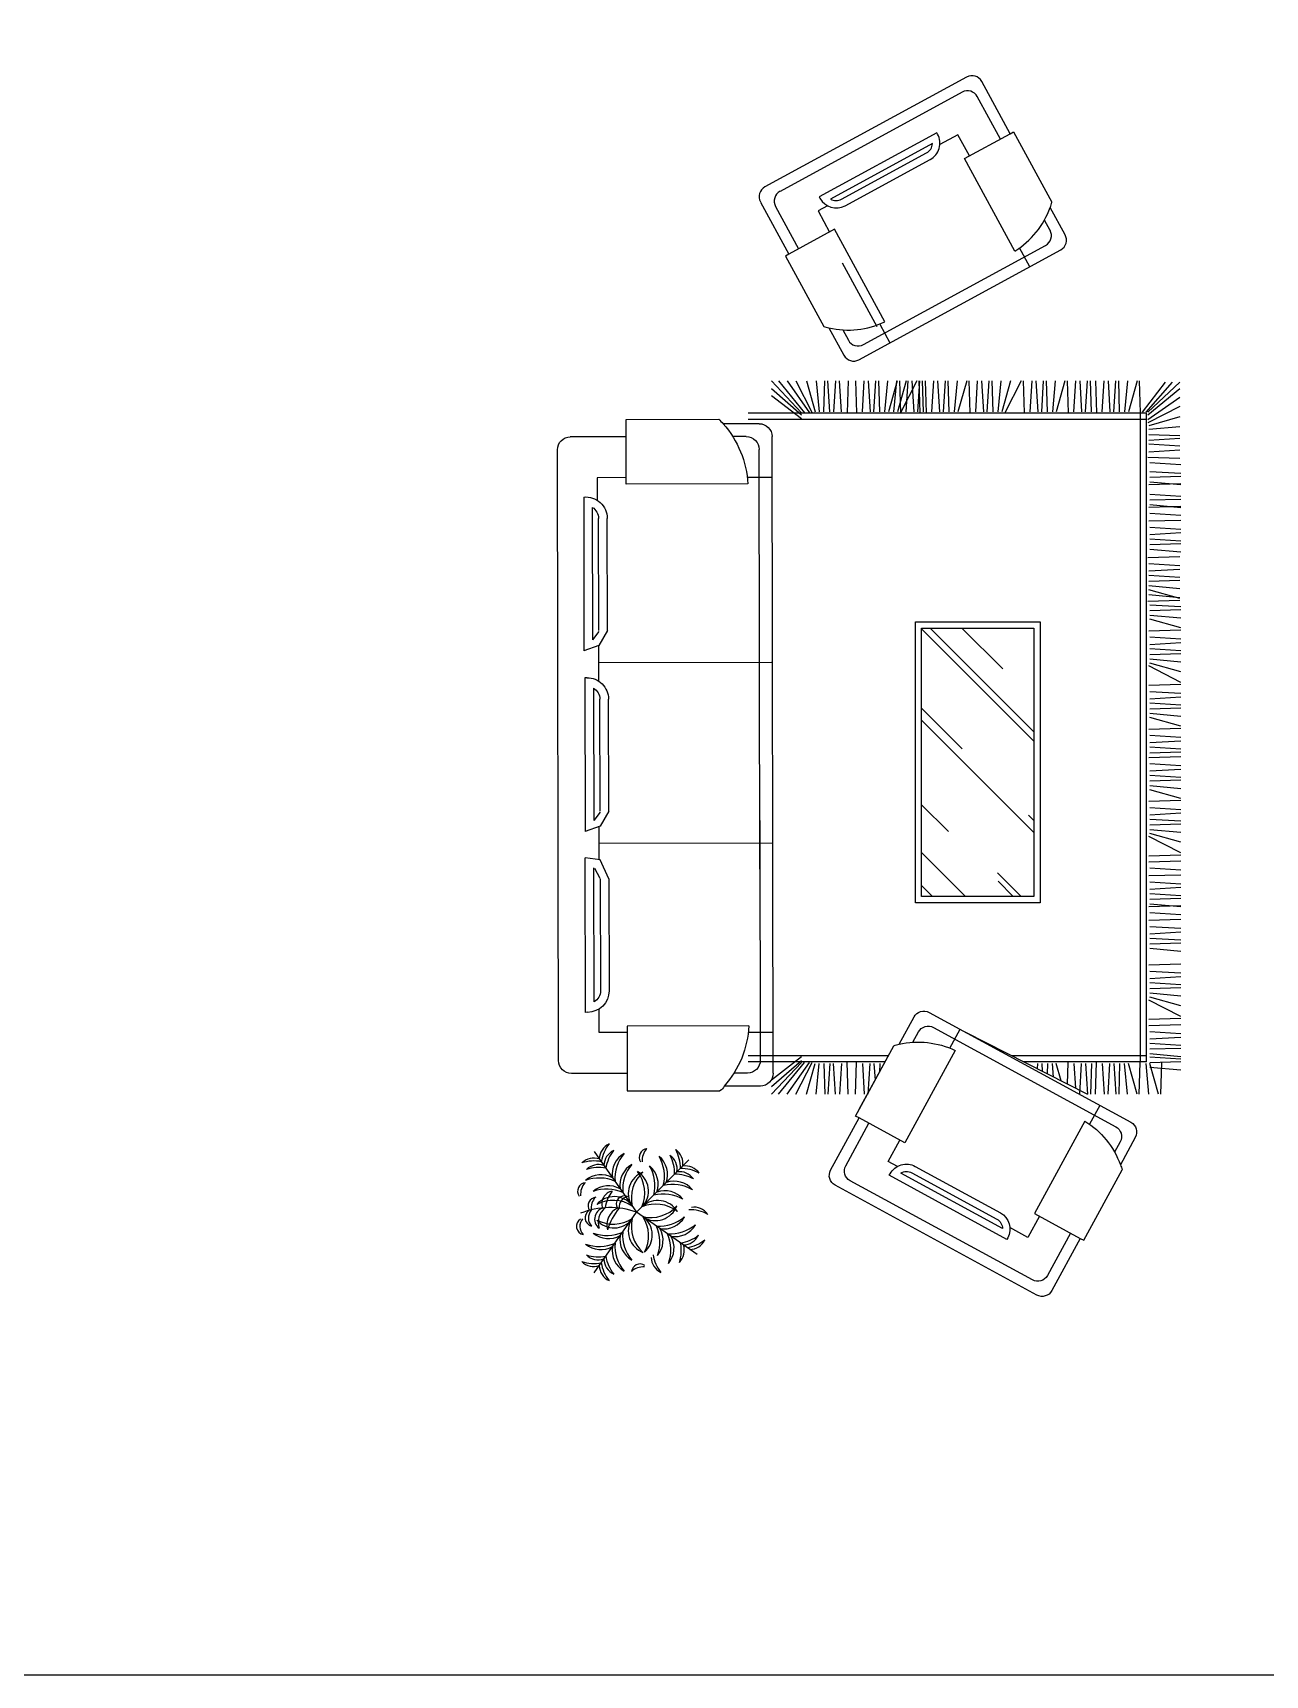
# Model space of a CAD drawing. Extents: x -42728 to 99010, y -18674 to 47645.
# Drawn here: x -34399 to -30448, y -8395 to -3131 of the extents above; entities that cross this region are included whole.
import ezdxf

# ---------------------------------------------------------------- set-up
doc = ezdxf.new("R2010")
doc.units = 0
doc.header["$LTSCALE"] = 100
doc.header["$MEASUREMENT"] = 0
doc.layers.get('0').update_dxf_attribs({"linetype": 'CONTINUOUS'})
for name, color, linetype in [('F', 4, 'CONTINUOUS'), ('LAYER5', 8, 'CONTINUOUS'), ('MC', 5, 'CONTINUOUS'), ('浅', 4, 'CONTINUOUS'), ('深', 5, 'CONTINUOUS')]:
    doc.layers.add(name, color=color, linetype=linetype)

# ---------------------------------------------------------------- blocks, each defined once
blk = doc.blocks.new('A$C2BB55786')
at = {"layer": '浅'}
for p, q in [((142.3, 959.7), (0, 154.1)), ((297.7, 972.5), (188.3, 991.8)), ((594.3, 934.5), (313.4, 984.1)), ((754.3, 851.5), (585, 881.5)), ((591.9, 920.5), (594.3, 934.5)), ((800.2, 883.7), (591.9, 920.5)), ((690, 32.2), (832.4, 837.7)), ((657.9, 78.1), (786.4, 805.6)), ((32.2, 108.1), (141.6, 88.8)), ((433.3, 22.9), (152.3, 72.5)), ((442.6, 75.9), (611.9, 46)), ((435.7, 36.8), (433.3, 22.9)), ((435.7, 36.8), (644.1, 0))]:
    blk.add_line(p, q, dxfattribs=at)
for centre, radius, start, end in [((181.4, 952.8), 39.7, 79.98102, 169.98102), ((358.4, 907.2), 89.1, 120.36611, 132.91414), ((793.3, 844.6), 39.7, 349.98102, 79.98102), ((747.4, 812.5), 39.7, 349.98102, 79.98102), ((39.1, 147.2), 39.7, 169.98102, 259.98102), ((230.1, 135.3), 100, 207.73088, 218.91293), ((618.8, 85), 39.7, 259.98102, 349.98102), ((651, 39.1), 39.7, 259.98102, 349.98102)]:
    blk.add_arc(centre, radius, start, end, dxfattribs=at)
at = {"layer": '深'}
for p, q in [((261.5, 938.6), (220.4, 945.9)), ((174.5, 913.7), (46, 186.2)), ((559.6, 737.9), (591.9, 920.5)), ((195.7, 822.7), (120.5, 836)), ((190.5, 803.2), (559.6, 737.9)), ((647.8, 742.8), (563.1, 757.8)), ((601.4, 238.9), (684.4, 708.9)), ((641.3, 705.8), (647.8, 742.8)), ((684.4, 708.9), (678.4, 710)), ((601.8, 656.4), (541.7, 316.6)), ((627.8, 651.8), (567.8, 312)), ((580.9, 275), (652.8, 682)), ((21.8, 277.7), (97.1, 264.4)), ((98.8, 284.6), (468, 219.4)), ((549.2, 184.6), (561.9, 256.6)), ((595.3, 240), (601.4, 238.9)), ((468, 219.4), (435.7, 36.8)), ((464.5, 199.5), (549.2, 184.6)), ((78.1, 140.3), (119.2, 133))]:
    blk.add_line(p, q, dxfattribs=at)
for centre, radius, start, end in [((213.5, 906.8), 39.7, 79.98102, 169.98102), ((487.5, 733.6), 305.1, 128.46976, 166.81595), ((666.9, 644.9), 66.1, 79.98102, 169.98102), ((666.9, 644.9), 39.7, 110.70309, 169.98102), ((606.8, 305.1), 66.1, 169.98102, 259.98102), ((606.8, 305.1), 39.7, 169.98102, 229.25895), ((401.8, 248.2), 305.1, 173.14609, 211.49227), ((85, 179.3), 39.7, 169.98102, 259.98102)]:
    blk.add_arc(centre, radius, start, end, dxfattribs=at)
blk = doc.blocks.new('A$C11421349')
at = {"layer": 'MC', "rotation": 125.5844975595366}
blk.add_blockref('A$C2BB55786', (1185.9, 444.3), dxfattribs=at)
blk = doc.blocks.new('A$C08287E07')
at = {"layer": '浅'}
for p, q in [((187.3, 1308.3), (2496.6, 767.9)), ((129.7, 1272.5), (99, 1141.5)), ((0, 793.5), (78.7, 1129.7)), ((63.4, 778.7), (0, 793.5)), ((63.4, 778.7), (16, 576.1)), ((2532.3, 710.3), (2501.7, 579.3)), ((2436.1, 223.5), (2514.7, 559.7)), ((51.8, 518.5), (2267.6, 0)), ((2372.6, 238.3), (2325.2, 35.8)), ((2372.6, 238.3), (2436.1, 223.5))]:
    blk.add_line(p, q, dxfattribs=at)
for centre, radius, start, end in [((176.4, 1261.5), 48, 76.83032, 166.83032), ((100.6, 1115.4), 26.1, 93.36561, 146.97681), ((2485.6, 721.2), 48, 346.83032, 76.83032), ((62.7, 565.2), 48, 166.83032, 256.83032), ((2323.3, 447.2), 222, 30.44602, 36.53284), ((2278.5, 46.7), 48, 256.83032, 346.83032)]:
    blk.add_arc(centre, radius, start, end, dxfattribs=at)
at = {"layer": '深'}
for p, q in [((1093.5, 1046.9), (223.1, 1250.6)), ((335.3, 1273.6), (314.2, 1183.6)), ((165.5, 1214.8), (154, 1165.6)), ((338.5, 1180.2), (235.1, 738.5)), ((1021, 1113.3), (873.4, 482.3)), ((916.8, 1088.3), (2438.9, 732.1)), ((1675.8, 956.3), (1529, 328.9)), ((2348.6, 802.5), (2327.5, 712.5)), ((235.1, 738.5), (63.4, 778.7)), ((211.4, 744.1), (187.7, 642.7)), ((2304.3, 720.2), (2200.9, 278.5)), ((2474.7, 674.5), (2463.2, 625.3)), ((187.7, 642.7), (273.8, 622.6)), ((754.2, 547.8), (347.6, 642.9)), ((251.6, 583.3), (249.9, 576)), ((249.9, 576), (810.4, 444.8)), ((294.8, 598.3), (781.7, 484.4)), ((746.9, 516.7), (340.4, 611.8)), ((748.4, 516.6), (779.2, 488.6)), ((754.2, 547.8), (815.4, 500.9)), ((815.4, 500.9), (810.4, 444.8)), ((936, 467.6), (814.9, 496)), ((1000.1, 490.9), (937.5, 472.3)), ((999.4, 490.4), (1405.9, 395.3)), ((937.5, 472.3), (905.5, 422.6)), ((988.8, 460.3), (952.6, 444.4)), ((1433.5, 331.9), (952.6, 444.4)), ((992.1, 459.3), (1398.7, 364.2)), ((1463.9, 291.9), (905.5, 422.6)), ((1591.6, 314.2), (1463, 344.3)), ((1592.3, 315.3), (1560.2, 265.6)), ((1653.6, 333.5), (1592.3, 315.3)), ((1653.6, 333.5), (2060.7, 238.3)), ((1465.6, 299.2), (1463.9, 291.9)), ((2118.3, 135), (1560.2, 265.6)), ((1643.5, 303.3), (1607.3, 287.4)), ((2088.2, 174.9), (1607.3, 287.4)), ((1646.9, 302.2), (2053.4, 207.1)), ((2224.7, 273), (2200.1, 168)), ((2200.9, 278.5), (2372.6, 238.3)), ((2200.1, 168), (2117.8, 187.3))]:
    blk.add_line(p, q, dxfattribs=at)
for centre, radius, start, end in [((212.2, 1203.9), 48, 76.83032, 166.83032), ((274.3, 816.6), 369.2, 79.99539, 118.34158), ((2200.4, 365.9), 369.2, 35.31907, 73.66525), ((2428, 685.4), 48, 346.83032, 76.83032), ((329.4, 565.1), 80, 76.83032, 166.83032), ((329.4, 565.1), 48, 76.83032, 136.10825), ((1387.7, 317.4), 80, 346.83032, 76.83032), ((1387.7, 317.4), 48, 17.55239, 76.83032), ((2042.5, 160.4), 48, 17.55239, 76.83032), ((2042.5, 160.4), 80, 341.46674, 76.83032)]:
    blk.add_arc(centre, radius, start, end, dxfattribs=at)
blk = doc.blocks.new('A$C4E5C1E5E')
at = {"layer": 'MC', "rotation": 283.0660296011728}
blk.add_blockref('A$C08287E07', (-512.6, 2323.1), dxfattribs=at)
blk = doc.blocks.new('A$C01135DB4')
h = blk.add_hatch()
h.set_pattern_fill('AR-RROOF', color=8, scale=300, angle=135, style=0)
h.set_pattern_definition([(45, (58755, -114743.08), (678.8225, 254.55844), [4500, -600, 1500, -300]), (45, (59143.2, -114567), (70.0036, -494.2676), [900, -99, 1800, -225]), (45, (59041.4, -114817.33), (1245.21504, 960.95812), [2400, -420, 1200, -300])])
h.paths.add_polyline_path([(1652.5, 1167.5), (1652.5, 1527.5), (792.5, 1527.5), (792.5, 1167.5)])
at = {"color": 5}
for p, q in [((2182.9, 1889.1), (103.6, 1889.1)), ((103.6, 1889.1), (103.6, 611.9)), ((2182.9, 1889.1), (2182.9, 1495.5)), ((2087.6, 1308.3), (2286.5, 1699.4)), ((2334.8, 967.5), (2130.8, 1078.6)), ((2182.9, 1050.2), (2182.9, 611.9))]:
    blk.add_line(p, q, dxfattribs=at)
blk.add_lwpolyline([(772.5, 1147.5), (772.5, 1547.5), (1672.5, 1547.5), (1672.5, 1147.5)], close=True, dxfattribs=at)
at = {"color": 8}
blk.add_lwpolyline([(792.5, 1167.5), (792.5, 1527.5), (1652.5, 1527.5), (1652.5, 1167.5)], close=True, dxfattribs=at)
at = {"layer": 'F', "color": 8}
for p, q in [((4.1, 1995.2), (100.3, 1893)), ((4.1, 1970.4), (100.3, 1886.8)), ((4.1, 1948.7), (100.3, 1874.4)), ((25.8, 1995.2), (109.6, 1893)), ((53.8, 1995.2), (125.2, 1893)), ((81.7, 1995.2), (134.5, 1893)), ((115.8, 1995.2), (143.8, 1896.1)), ((146.9, 1995.2), (156.2, 1896.1)), ((171.7, 1896.1), (174.8, 1995.2)), ((190.3, 1896.1), (184.1, 1995.2)), ((208.9, 1995.2), (202.7, 1896.1)), ((227.6, 1896.1), (221.4, 1995.2)), ((249.3, 1995.2), (246.2, 1893)), ((261.6, 1899.4), (267.8, 1998.5)), ((290.2, 1899.4), (296.4, 1998.5)), ((308.8, 1899.4), (305.7, 1998.5)), ((333.6, 1998.5), (324.3, 1899.4)), ((329.8, 1998.5), (332.9, 1896.3)), ((363.2, 1899.4), (369.4, 1998.5)), ((381.8, 1899.4), (378.7, 1998.5)), ((406.6, 1998.5), (397.3, 1899.4)), ((402.8, 1998.5), (405.9, 1896.3)), ((424.5, 1899.4), (430.7, 1998.5)), ((447.1, 1998.5), (450.2, 1896.3)), ((468.8, 1899.4), (475, 1998.5)), ((487.5, 1998.5), (493.7, 1899.4)), ((506.1, 1899.4), (512.3, 1998.5)), ((524.7, 1899.4), (521.6, 1998.5)), ((549.5, 1998.5), (540.2, 1899.4)), ((563.9, 1995.2), (567, 1893)), ((585.7, 1896.1), (591.9, 1995.2)), ((604.3, 1995.2), (610.5, 1896.1)), ((622.9, 1896.1), (629.1, 1995.2)), ((641.5, 1896.1), (638.4, 1995.2)), ((666.3, 1995.2), (657, 1896.1)), ((697.4, 1995.2), (669.5, 1896.1)), ((695, 1995.2), (685.7, 1896.1)), ((704.5, 1995.2), (707.6, 1893)), ((717.5, 1899.4), (723.7, 1998.5)), ((736.1, 1899.4), (733, 1998.5)), ((761, 1998.5), (751.7, 1899.4)), ((792, 1998.5), (764.1, 1899.4)), ((799.1, 1998.5), (802.2, 1896.3)), ((820.8, 1899.4), (827, 1998.5)), ((839.5, 1998.5), (845.7, 1899.4)), ((858.1, 1899.4), (864.3, 1998.5)), ((876.7, 1899.4), (873.6, 1998.5)), ((901.5, 1998.5), (892.2, 1899.4)), ((932.6, 1998.5), (904.6, 1899.4)), ((966.7, 1998.5), (913.9, 1896.3)), ((973.5, 1998.5), (976.6, 1896.3)), ((995.3, 1899.4), (1001.5, 1998.5)), ((1013.9, 1998.5), (1020.1, 1899.4)), ((1032.5, 1899.4), (1038.7, 1998.5)), ((1051.1, 1899.4), (1048, 1998.5)), ((1076, 1998.5), (1066.6, 1899.4)), ((1107, 1998.5), (1079.1, 1899.4)), ((1114.1, 1998.5), (1117.2, 1896.3)), ((1135.8, 1899.4), (1142, 1998.5)), ((1154.4, 1998.5), (1160.7, 1899.4)), ((1173.1, 1899.4), (1179.3, 1998.5)), ((1191.7, 1899.4), (1188.6, 1998.5)), ((1204.9, 1998.5), (1208, 1896.3)), ((1226.6, 1899.4), (1232.8, 1998.5)), ((1245.2, 1998.5), (1251.4, 1899.4)), ((1263.8, 1899.4), (1270, 1998.5)), ((1282.4, 1899.4), (1279.3, 1998.5)), ((1307.3, 1998.5), (1298, 1899.4)), ((1338.3, 1998.5), (1310.4, 1899.4)), ((1345.4, 1998.5), (1348.5, 1896.3)), ((1367.1, 1899.4), (1373.4, 1998.5)), ((1385.8, 1998.5), (1392, 1899.4)), ((1404.4, 1899.4), (1410.6, 1998.5)), ((1423, 1899.4), (1419.9, 1998.5)), ((1447.8, 1998.5), (1438.5, 1899.4)), ((1478.9, 1998.5), (1450.9, 1899.4)), ((1513, 1998.5), (1460.2, 1896.3)), ((1519.8, 1998.5), (1522.9, 1896.3)), ((1539.5, 1998.5), (1542.6, 1896.3)), ((1561.3, 1899.4), (1567.5, 1998.5)), ((1583.8, 1998.5), (1586.9, 1896.3)), ((1605.6, 1899.4), (1611.8, 1998.5)), ((1624.2, 1998.5), (1630.4, 1899.4)), ((1642.8, 1899.4), (1649, 1998.5)), ((1661.4, 1899.4), (1658.3, 1998.5)), ((1686.2, 1998.5), (1676.9, 1899.4)), ((1682.4, 1998.5), (1685.5, 1896.3)), ((1704.1, 1899.4), (1710.3, 1998.5)), ((1726.7, 1998.5), (1729.8, 1896.3)), ((1748.4, 1899.4), (1754.6, 1998.5)), ((1767.1, 1998.5), (1773.3, 1899.4)), ((1785.7, 1899.4), (1791.9, 1998.5)), ((1804.3, 1899.4), (1801.2, 1998.5)), ((1829.1, 1998.5), (1819.8, 1899.4)), ((1869.7, 1998.5), (1872.8, 1896.3)), ((1891.5, 1899.4), (1897.7, 1998.5)), ((1910.1, 1998.5), (1916.3, 1899.4)), ((1928.7, 1899.4), (1934.9, 1998.5)), ((1947.3, 1899.4), (1944.2, 1998.5)), ((1972.1, 1998.5), (1962.8, 1899.4)), ((2003.2, 1998.5), (1975.2, 1899.4)), ((2037.3, 1998.5), (1984.6, 1896.3)), ((2044.2, 1998.5), (2047.3, 1896.3)), ((2063.8, 1998.5), (2066.9, 1896.3)), ((2085.6, 1899.4), (2091.8, 1998.5)), ((2104.2, 1998.5), (2110.4, 1899.4)), ((2122.8, 1899.4), (2129, 1998.5)), ((2141.4, 1899.4), (2138.3, 1998.5)), ((2166.3, 1998.5), (2156.9, 1899.4)), ((2166.4, 1899.4), (2172.6, 1998.5)), ((2185, 1899.4), (2181.9, 1998.5)), ((2209.8, 1998.5), (2200.5, 1899.4)), ((2286.5, 1934.5), (2184.3, 1937.6)), ((2286.5, 1927.3), (2187.4, 1899.4)), ((2286.5, 1896.3), (2187.4, 1887)), ((0, 1865.5), (102.2, 1868.6)), ((0, 1858.4), (99.1, 1830.5)), ((2182.9, 1869.1), (103.6, 1869.1)), ((123.6, 1889.1), (123.6, 611.9)), ((2162.9, 1889.1), (2162.9, 1456.2)), ((2286.5, 1865.5), (2184.3, 1868.6)), ((2286.5, 1858.4), (2187.4, 1830.5)), ((0, 1827.4), (99.1, 1818)), ((99.1, 1802.5), (0, 1799.4)), ((99.1, 1783.9), (0, 1790.1)), ((2286.5, 1827.4), (2187.4, 1818)), ((2187.4, 1802.5), (2286.5, 1799.4)), ((2187.4, 1783.9), (2286.5, 1790.1)), ((0, 1765.3), (99.1, 1771.5)), ((99.1, 1746.7), (0, 1752.9)), ((2286.5, 1765.3), (2187.4, 1771.5)), ((2187.4, 1746.7), (2286.5, 1752.9)), ((0, 1724.9), (102.2, 1728)), ((99.1, 1711.8), (0, 1708.7)), ((99.1, 1693.2), (0, 1699.4)), ((2286.5, 1724.9), (2184.3, 1728)), ((2187.4, 1711.8), (2286.5, 1708.7)), ((2187.4, 1693.2), (2286.5, 1699.4)), ((0, 1674.5), (99.1, 1680.7)), ((99.1, 1655.9), (0, 1662.1)), ((0, 1634.2), (102.2, 1637.3)), ((2253.9, 1635.2), (2184.3, 1637.3)), ((2286.5, 1674.5), (2187.4, 1680.7)), ((2187.4, 1655.9), (2267, 1660.9)), ((0, 1627.1), (99.1, 1599.1)), ((0, 1596), (99.1, 1586.7)), ((2243.6, 1615), (2187.4, 1599.1)), ((2231.3, 1590.9), (2187.4, 1586.7)), ((99.1, 1571.2), (0, 1568.1)), ((99.1, 1552.6), (0, 1558.8)), ((0, 1534), (99.1, 1540.2)), ((2187.4, 1571.2), (2220.8, 1570.2)), ((2187.4, 1552.6), (2212.7, 1554.2)), ((2205, 1539.1), (2187.4, 1540.2)), ((99.1, 1515.4), (0, 1521.6)), ((0, 1493.6), (102.2, 1496.7)), ((0, 1486.8), (102.2, 1434)), ((0, 1452.7), (99.1, 1424.7)), ((0, 1421.6), (99.1, 1412.3)), ((99.1, 1396.8), (0, 1393.7)), ((99.1, 1378.2), (0, 1384.4)), ((0, 1359.5), (99.1, 1365.8)), ((99.1, 1340.9), (0, 1347.1)), ((0, 1319.2), (102.2, 1322.3)), ((0, 1312.1), (99.1, 1284.2)), ((0, 1281.1), (99.1, 1271.7)), ((99.1, 1256.2), (0, 1253.1)), ((99.1, 1237.6), (0, 1243.8)), ((0, 1219), (99.1, 1225.2)), ((99.1, 1200.4), (0, 1206.6)), ((0, 1178.6), (102.2, 1181.7)), ((99.1, 1174), (0, 1170.9)), ((0, 1159), (102.2, 1162.1)), ((99.1, 1155.4), (0, 1161.6)), ((0, 1152.1), (102.2, 1099.4)), ((0, 1136.7), (99.1, 1143)), ((99.1, 1118.1), (0, 1124.3)), ((0, 1118), (99.1, 1090)), ((0, 1096.4), (102.2, 1099.5)), ((0, 1089.3), (99.1, 1061.4)), ((0, 1086.9), (99.1, 1077.6)), ((0, 1058.3), (99.1, 1048.9)), ((2162.9, 1061.1), (2162.9, 611.9)), ((99.1, 1033.4), (0, 1030.3)), ((99.1, 1014.8), (0, 1021)), ((0, 996.2), (99.1, 1002.4)), ((2187.4, 1033.4), (2215.3, 1032.6)), ((2187.4, 1014.8), (2241.7, 1018.2)), ((2286.5, 996.2), (2187.4, 1002.4)), ((99.1, 977.6), (0, 983.8)), ((0, 955.8), (102.2, 958.9)), ((2286.5, 955.8), (2184.3, 958.9)), ((2187.4, 977.6), (2286.5, 983.8)), ((0, 931.9), (102.2, 928.8)), ((99.1, 910.2), (0, 903.9)), ((2286.5, 931.9), (2184.3, 928.8)), ((2187.4, 910.2), (2286.5, 903.9)), ((0, 891.5), (99.1, 885.3)), ((99.1, 872.9), (0, 866.7)), ((99.1, 854.3), (0, 857.4)), ((2286.5, 891.5), (2187.4, 885.3)), ((2187.4, 872.9), (2286.5, 866.7)), ((2187.4, 854.3), (2286.5, 857.4)), ((0, 829.5), (99.1, 838.8)), ((0, 798.4), (99.1, 826.4)), ((0, 764.3), (102.2, 817.1)), ((0, 736.4), (102.2, 807.7)), ((0, 708.4), (102.2, 792.2)), ((2286.5, 764.3), (2184.3, 817.1)), ((2286.5, 736.4), (2184.3, 807.7)), ((2286.5, 708.4), (2184.3, 792.2)), ((2286.5, 829.5), (2187.4, 838.8)), ((2286.5, 798.4), (2187.4, 826.4)), ((0, 686.7), (102.2, 782.9)), ((24.8, 686.7), (108.4, 782.9)), ((46.5, 686.7), (120.8, 782.9)), ((2240.1, 686.7), (2165.7, 782.9)), ((2261.7, 686.7), (2178.1, 782.9)), ((2286.5, 686.7), (2184.3, 782.9))]:
    blk.add_line(p, q, dxfattribs=at)
at = {"color": 4}
for name, p, xscale, yscale, zscale, rotation in [('A$C11421349', (2007.6, 901.8), -0.9, 0.9, 0.9, 267.0049337948178), ('A$C4E5C1E5E', (122.9, 0), -0.8602440000000001, 0.8602440000000001, 0.8602440000000001, 270)]:
    blk.add_blockref(name, p, dxfattribs=dict(at, xscale=xscale, yscale=yscale, zscale=zscale, rotation=rotation))
blk = doc.blocks.new('A$C7CB4187D')
at = {"layer": '深', "color": 8}
for p in [(294.9, 591.4), (3, 346.6), (586.7, 346.6), (346.3, 3.2)]:
    blk.add_line(p, (294.9, 295.1), dxfattribs=at)
for centre, radius, start, end in [((239.7, 515.9), 68.4, 36.28997, 99.62433), ((184.3, 435.8), 154, 44.07628, 73.37936), ((239.7, 483.3), 68.4, 36.28997, 99.62433), ((184.3, 403.2), 154, 44.07628, 73.37936), ((350, 515.9), 68.4, 80.37567, 143.71003), ((405.5, 435.8), 154, 106.62064, 135.92372), ((350, 483.3), 68.4, 80.37567, 143.71003), ((405.5, 403.2), 154, 106.62064, 135.92372), ((170.4, 482.2), 34.1, 139.742, 258.74753), ((216.6, 509.2), 74.1, 184.61802, 228.21064), ((209.2, 422.7), 94.7, 25.24891, 95.39371), ((159.3, 363.6), 158.8, 31.37119, 75.03657), ((209.2, 368.8), 94.7, 25.24891, 95.39371), ((159.3, 309.7), 158.8, 31.37119, 75.03657), ((380.6, 422.7), 94.7, 84.60629, 154.75109), ((430.5, 363.6), 158.8, 104.96343, 148.62881), ((380.6, 368.8), 94.7, 84.60629, 154.75109), ((430.5, 309.7), 158.8, 104.96343, 148.62881), ((491.2, 423.4), 68.4, 80.37567, 143.71003), ((546.6, 343.3), 154, 106.62064, 135.92372), ((87.5, 387.6), 68.4, 160.37567, 223.71003), ((176.1, 428.4), 154, 186.62064, 215.92372), ((119.1, 382.1), 68.4, 160.37567, 223.71003), ((207.6, 422.8), 154, 186.62064, 215.92372), ((184.1, 401.6), 94.7, 164.60629, 234.75109), ((251, 440.5), 158.8, 184.96343, 228.62881), ((237.2, 392.3), 94.7, 164.60629, 234.75109), ((304.1, 431.2), 158.8, 184.96343, 228.62881), ((203.4, 322.8), 92.4, 3.42594, 103.63458), ((165, 273.8), 139.7, 21.66646, 83.18779), ((283.5, 390), 92.4, 156.36542, 256.57406), ((338.4, 419.3), 139.7, 176.81221, 238.33354), ((386.4, 322.8), 92.4, 76.36542, 176.57406), ((424.7, 273.8), 139.7, 96.81221, 158.33354), ((251.4, 419.3), 139.7, 301.66646, 3.18779), ((306.3, 390), 92.4, 283.42594, 23.63458), ((285.7, 431.2), 158.8, 311.37119, 355.03657), ((352.6, 392.3), 94.7, 305.24891, 15.39371), ((338.8, 440.5), 158.8, 311.37119, 355.03657), ((405.6, 401.6), 94.7, 305.24891, 15.39371), ((382.1, 422.8), 154, 324.07628, 353.37936), ((470.6, 382.1), 68.4, 316.28997, 19.62433), ((413.2, 428.3), 154, 324.07628, 353.37936), ((501.7, 387.6), 68.4, 316.28997, 19.62433), ((68.4, 279), 68.4, 116.28997, 179.62433), ((137.6, 210.5), 154, 124.07628, 153.37936), ((100, 273.5), 68.4, 116.28997, 179.62433), ((169.2, 204.9), 154, 124.07628, 153.37936), ((420.5, 204.9), 154, 26.62064, 55.92372), ((489.8, 273.5), 68.4, 0.37567, 63.71003), ((154.3, 232.9), 94.7, 105.24891, 175.39371), ((203.9, 173.5), 158.8, 111.37119, 155.03657), ((207.4, 223.5), 94.7, 105.24891, 175.39371), ((257, 164.1), 158.8, 111.37119, 155.03657), ((432.6, 6.1), 320.2, 115.47721, 156.6585), ((208.2, 256.1), 51.5, 144.98654, 244.40339), ((251.7, 209.8), 92.4, 83.42594, 183.63458), ((293.3, 163.5), 139.7, 101.66646, 163.18779), ((312.9, 305.2), 148.2, 187.57587, 215.89417), ((163.3, 293.5), 139.7, 286.81221, 348.33354), ((237.8, 284), 33.4, 114.22575, 255.12788), ((264.3, 291.6), 46.2, 150.43977, 228.66943), ((419.1, 338.6), 139.7, 211.66646, 273.18779), ((296.5, 163.5), 139.7, 16.81221, 78.33354), ((338.1, 209.8), 92.4, 356.36542, 96.57406), ((332.8, 164.1), 158.8, 24.96343, 68.62881), ((382.3, 223.5), 94.7, 4.60629, 74.75109), ((385.9, 173.5), 158.8, 24.96343, 68.62881), ((435.4, 232.9), 94.7, 4.60629, 74.75109), ((92.4, 211.1), 34.1, 139.742, 258.74753), ((138.6, 238), 74.1, 184.61802, 228.21064), ((163, 199.9), 34.1, 139.742, 258.74753), ((209.2, 226.9), 74.1, 184.61802, 228.21064), ((227.3, 188.7), 45.4, 138.87442, 278.97626), ((266.7, 210.5), 74.1, 173.75364, 244.09705), ((209.6, 251.9), 92.4, 266.36542, 6.57406), ((301.4, 228.4), 76.8, 161.44767, 239.36723), ((163.9, 257.2), 158.8, 294.96343, 338.62881), ((483, 280.4), 250.3, 185.40074, 208.13904), ((389.8, 283.7), 92.4, 193.42594, 293.63458), ((430.9, 304.3), 158.8, 221.37119, 265.03657), ((552.2, 346.3), 154, 234.07628, 263.37936), ((511.4, 257.8), 68.4, 226.28997, 289.62433), ((188.1, 156.9), 33.8, 167.05775, 302.85325), ((207.6, 175.9), 47.4, 185.18449, 268.65396), ((223.3, 207.6), 94.7, 274.60629, 344.75109), ((173.2, 204.1), 158.8, 294.96343, 338.62881), ((392.1, 237.4), 94.7, 215.24891, 285.39371), ((440.3, 251.2), 158.8, 221.37119, 265.03657), ((475, 134.1), 34.1, 101.25247, 220.258), ((521.2, 107.2), 74.1, 131.78936, 175.38198), ((188.1, 108.6), 33.8, 167.05775, 302.85325), ((207.6, 127.6), 47.4, 185.18449, 268.65396), ((232.6, 154.6), 94.7, 274.60629, 344.75109), ((204.7, 169.5), 154, 296.62064, 325.92372), ((273.2, 100.2), 68.4, 270.37567, 333.71003), ((401.4, 184.3), 94.7, 215.24891, 285.39371), ((422.6, 207.9), 154, 234.07628, 263.37936), ((381.8, 119.4), 68.4, 226.28997, 289.62433), ((210.3, 137.6), 154, 296.62064, 325.92372), ((278.9, 68.4), 68.4, 270.37567, 333.71003), ((428.2, 176.1), 154, 234.07628, 263.37936), ((387.5, 87.5), 68.4, 226.28997, 289.62433)]:
    blk.add_arc(centre, radius, start, end, dxfattribs=at)
blk = doc.blocks.new('A$C1C9A45B8')
at = {"layer": '浅'}
blk.add_blockref('A$C7CB4187D', (0, 0), dxfattribs=at)
blk = doc.blocks.new('A$C1464054D')
at = {"color": 4, "xscale": 0.8, "yscale": 0.8, "zscale": 0.8, "rotation": 45}
blk.add_blockref('A$C1C9A45B8', (219.2, -141.5), dxfattribs=at)
blk = doc.blocks.new('A$C4A547222')
at = {"color": 5}
blk.add_blockref('A$C1464054D', (0, 0), dxfattribs=at)
blk = doc.blocks.new('A$C05AA0760')
at = {"color": 5}
blk.add_line((598.2, 912.5), (802.2, 1023.6), dxfattribs=at)
at = {"color": 4, "xscale": 0.9000000000000001, "yscale": 0.9000000000000001, "zscale": 0.9000000000000001, "rotation": 92.99506620518221}
blk.add_blockref('A$C11421349', (925.4, 676.9), dxfattribs=at)
at = {"layer": 'LAYER5', "color": 8}
for name, p in [('A$C01135DB4', (976.5, 0)), ('A$C4A547222', (3422.1, 61.7))]:
    blk.add_blockref(name, p, dxfattribs=at)

msp = doc.modelspace()

# ---------------------------------------------------------------- linework, layer by layer
msp.add_line((3558.57727, -8395.1209), (-38350.17953, -8395.1209))

# ---------------------------------------------------------------- block references
at = {"rotation": 270}
msp.add_blockref('A$C05AA0760', (-32717.22126, -3270.30122), dxfattribs=at)

doc.saveas('drawing.dxf')
